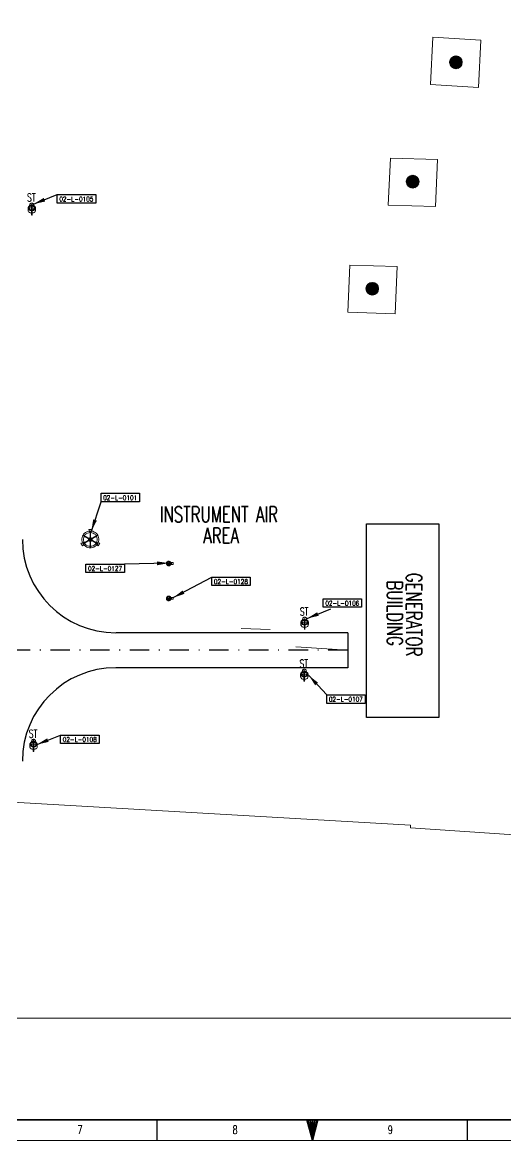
# Model space of a CAD drawing. Header units: inches. Extents: x 295136 to 296247, y 2627183 to 2627409.
# Drawn here: x 295257.8 to 295319.9, y 2627183.5 to 2627327.3 of the extents above; entities that cross this region are included whole.
import ezdxf
from ezdxf.enums import TextEntityAlignment as Align

# ---------------------------------------------------------------- set-up
doc = ezdxf.new("R2010")
doc.units = ezdxf.units.IN
doc.header["$MEASUREMENT"] = 0
doc.linetypes.add('DASHDOT', pattern=[1, 0.5, -0.25, 0, -0.25])
for name, color, linetype in [('_Auto', 7, 'Continuous'), ('ELECTRICAL', 2, 'Continuous'), ('Layer 1', 7, 'Continuous'), ('Layout', 6, 'Continuous'), ('Outer_2', 7, 'Continuous'), ('REV.D CLOUD', 2, 'Continuous')]:
    doc.layers.add(name, color=color, linetype=linetype)
for name, color, linetype, lineweight in [('Boundary Wall', 10, 'Continuous', 30), ('Stucture', 180, 'Continuous', 35), ('Tinshed', 82, 'Continuous', 30)]:
    doc.layers.add(name, color=color, linetype=linetype, lineweight=lineweight)
doc.styles.add('HZTXT', font='txt_qlt.shx', dxfattribs={"width": 0.7, "bigfont": 'hztxt.shx'})
doc.styles.add('TEG BORDER', font='txt_qlt.shx', dxfattribs={"width": 0.7, "bigfont": 'hztxt.shx'})
doc.dimstyles.new('ISO-25', dxfattribs={"dimtxt": 2.5, "dimasz": 2.5, "dimexe": 1.25, "dimexo": 0.625, "dimtad": 1, "dimtxsty": 'HZTXT', "dimcen": 2.5, "dimclrd": 256, "dimclre": 256, "dimclrt": 256, "dimadec": 4, "dimazin": 0, "dimtfac": 1, "dimtmove": 0, "dimatfit": 3, "dimfxl": 1, "dimlwd": -1, "dimlwe": -1, "dimarcsym": 0})
pattern_1 = [(45, (-108.2073, 561.94205), (-0.0883883476483, 0.0883883476483), [])]

# ---------------------------------------------------------------- blocks, each defined once
blk = doc.blocks.new('Tower Light')
at = {"layer": 'Layer 1', "color": 1, "lineweight": 5}
for points in [[(-0.182, 0.085), (-0.192, 0.053), (-0.198, 0.021), (-0.198, -0.012), (-0.192, -0.045), (-0.182, -0.077)], [(-0.17, 0.108), (-0.182, 0.085)], [(-0.157, 0.128), (-0.17, 0.108)], [(-0.138, 0.088), (-0.142, 0.081), (-0.153, 0.051), (-0.16, 0.02), (-0.16, -0.012), (-0.153, -0.044), (-0.142, -0.074), (-0.138, -0.08)], [(-0.158, 0.091), (-0.142, 0.081), (-0.007, 0.005), (0.003, -0.002)], [(-0.158, -0.084), (-0.142, -0.074), (-0.007, 0.005), (0.003, 0.011)], [(-0.017, 0.208), (-0.05, 0.201), (-0.08, 0.19), (-0.11, 0.173), (-0.135, 0.153), (-0.157, 0.128)], [(-0.15, 0.105), (-0.135, 0.095), (0, 0.016), (0.012, 0.011)], [(0.008, 0.173), (0, 0.173), (-0.032, 0.168), (-0.062, 0.158), (-0.09, 0.141), (-0.115, 0.12), (-0.135, 0.095), (-0.138, 0.088)], [(0.055, 0.005), (0.052, 0.021), (0.043, 0.033), (0.032, 0.045), (0.015, 0.05), (0, 0.05), (-0.015, 0.045), (-0.028, 0.033), (-0.037, 0.021), (-0.038, 0.005), (-0.037, -0.012), (-0.028, -0.025), (-0.015, -0.037), (0, -0.042), (0.015, -0.042), (0.032, -0.037), (0.043, -0.025), (0.052, -0.012), (0.055, 0.005)], [(-0.037, 0.021), (-0.038, 0.005), (-0.037, -0.012)], [(-0.028, 0.033), (-0.037, 0.021)], [(0, 0.05), (-0.015, 0.045), (-0.028, 0.033)], [(0.008, 0.21), (-0.017, 0.208)], [(0.017, 0.005), (0.015, 0.011), (0.008, 0.013), (0.002, 0.011), (-0.002, 0.005), (0.002, -0.002), (0.008, -0.005), (0.015, -0.002), (0.017, 0.005), (0.015, 0.011), (0.008, 0.013), (0.002, 0.011), (-0.002, 0.005), (0.002, -0.002), (0.008, -0.005), (0.015, -0.002), (0.017, 0.005)], [(0, 0.191), (0, 0.005)], [(0.015, 0.05), (0, 0.05)], [(0, -0.184), (0, 0.005)], [(0.167, 0.105), (0.15, 0.095), (0.015, 0.016), (0.003, 0.011)], [(0.032, 0.208), (0.008, 0.21)], [(0.153, 0.088), (0.15, 0.095), (0.13, 0.12), (0.105, 0.141), (0.078, 0.158), (0.047, 0.168), (0.015, 0.173), (0.008, 0.173)], [(0.173, 0.091), (0.157, 0.081), (0.023, 0.005), (0.012, -0.002)], [(0.173, -0.084), (0.157, -0.074), (0.023, 0.005), (0.012, 0.011)], [(0.015, 0.191), (0.015, 0.005)], [(0.043, 0.033), (0.032, 0.045), (0.015, 0.05)], [(0.015, -0.184), (0.015, 0.005)], [(0.173, 0.128), (0.15, 0.153), (0.125, 0.173), (0.097, 0.19), (0.065, 0.203), (0.032, 0.208)], [(0.052, 0.021), (0.043, 0.033)], [(0.052, -0.012), (0.055, 0.005), (0.052, 0.021)], [(0.153, -0.08), (0.157, -0.074), (0.17, -0.044), (0.175, -0.012), (0.175, 0.02), (0.17, 0.051), (0.157, 0.081), (0.153, 0.088)], [(0.187, 0.108), (0.173, 0.128)], [(0.197, 0.085), (0.187, 0.108)], [(0.197, -0.077), (0.208, -0.045), (0.213, -0.012), (0.213, 0.021), (0.208, 0.053), (0.197, 0.085)], [(-0.182, -0.077), (-0.17, -0.099)], [(-0.17, -0.099), (-0.157, -0.119)], [(-0.157, -0.119), (-0.135, -0.144), (-0.11, -0.165), (-0.08, -0.182), (-0.05, -0.194), (-0.017, -0.2)], [(-0.15, -0.095), (-0.135, -0.087), (0, -0.009), (0.012, -0.002)], [(-0.138, -0.08), (-0.135, -0.087), (-0.115, -0.112), (-0.09, -0.134), (-0.062, -0.149), (-0.032, -0.16), (0, -0.164), (0.008, -0.165)], [(-0.037, -0.012), (-0.028, -0.025)], [(-0.028, -0.025), (-0.015, -0.037), (0, -0.042)], [(-0.017, -0.2), (0.008, -0.202)], [(0, -0.042), (0.008, -0.042)], [(0.167, -0.095), (0.15, -0.087), (0.015, -0.009), (0.003, -0.002)], [(0.008, -0.042), (0.015, -0.042)], [(0.008, -0.165), (0.015, -0.164), (0.047, -0.16), (0.078, -0.149), (0.105, -0.134), (0.13, -0.112), (0.15, -0.087), (0.153, -0.08)], [(0.008, -0.202), (0.032, -0.2)], [(0.015, -0.042), (0.032, -0.037), (0.043, -0.025)], [(0.032, -0.2), (0.065, -0.194), (0.097, -0.182), (0.125, -0.165), (0.15, -0.144), (0.173, -0.119)], [(0.043, -0.025), (0.052, -0.012)], [(0.187, -0.099), (0.17, -0.09), (0.155, -0.08), (0.153, -0.08), (0.187, -0.099), (0.17, -0.09), (0.155, -0.08), (0.153, -0.08), (0.187, -0.099)], [(0.173, -0.119), (0.187, -0.099)], [(0.187, -0.099), (0.197, -0.077)]]:
    blk.add_lwpolyline(points, dxfattribs=at)
for points, knots in [([(-0.15, 0.105), (-0.15, 0.105), (-0.158, 0.091), (-0.158, 0.091), (-0.158, 0.091), (-0.15, 0.105), (-0.15, 0.105)], [0, 0, 0, 0, 1, 1, 1, 2, 2, 2, 2]), ([(-0.012, 0.191), (-0.012, 0.191), (-0.03, 0.248), (-0.03, 0.248), (-0.03, 0.248), (-0.012, 0.191), (-0.012, 0.191)], [0, 0, 0, 0, 1, 1, 1, 2, 2, 2, 2]), ([(-0.03, 0.248), (-0.03, 0.248), (0.045, 0.248), (0.045, 0.248), (0.045, 0.248), (-0.03, 0.248), (-0.03, 0.248)], [0, 0, 0, 0, 1, 1, 1, 2, 2, 2, 2]), ([(0.045, 0.248), (0.045, 0.248), (-0.03, 0.248), (-0.03, 0.248), (-0.03, 0.248), (0.045, 0.248), (0.045, 0.248)], [0, 0, 0, 0, 1, 1, 1, 2, 2, 2, 2]), ([(-0.03, 0.248), (-0.03, 0.248), (-0.012, 0.191), (-0.012, 0.191), (-0.012, 0.191), (-0.03, 0.248), (-0.03, 0.248)], [0, 0, 0, 0, 1, 1, 1, 2, 2, 2, 2]), ([(-0.012, 0.191), (-0.012, 0.191), (0.027, 0.191), (0.027, 0.191), (0.027, 0.191), (-0.012, 0.191), (-0.012, 0.191)], [0, 0, 0, 0, 1, 1, 1, 2, 2, 2, 2]), ([(0.027, 0.191), (0.027, 0.191), (-0.012, 0.191), (-0.012, 0.191), (-0.012, 0.191), (0.027, 0.191), (0.027, 0.191)], [0, 0, 0, 0, 1, 1, 1, 2, 2, 2, 2]), ([(0.008, 0.191), (0.008, 0.191), (0.015, 0.191), (0.015, 0.191), (0.015, 0.191), (0, 0.191), (0, 0.191), (0, 0.191), (0.015, 0.191), (0.015, 0.191), (0.015, 0.191), (0, 0.191), (0, 0.191), (0, 0.191), (0.008, 0.191), (0.008, 0.191)], [0, 0, 0, 0, 1, 1, 1, 2, 2, 2, 3, 3, 3, 4, 4, 4, 5, 5, 5, 5]), ([(0.008, 0.005), (0.008, 0.005), (0.003, 0.011), (0.003, 0.011), (0.003, 0.011), (0.012, -0.002), (0.012, -0.002), (0.012, -0.002), (0.008, 0.005), (0.008, 0.005), (0.008, 0.005), (0.012, -0.002), (0.012, -0.002), (0.012, -0.002), (0.003, 0.011), (0.003, 0.011), (0.003, 0.011), (0.008, 0.005), (0.008, 0.005), (0.008, 0.005), (0.003, -0.002), (0.003, -0.002), (0.003, -0.002), (0.012, 0.011), (0.012, 0.011), (0.012, 0.011), (0.008, 0.005), (0.008, 0.005), (0.008, 0.005), (0.012, 0.011), (0.012, 0.011), (0.012, 0.011), (0.003, -0.002), (0.003, -0.002), (0.003, -0.002), (0.008, 0.005), (0.008, 0.005), (0.008, 0.005), (0.015, 0.005), (0.015, 0.005), (0.015, 0.005), (0, 0.005), (0, 0.005), (0, 0.005), (0.008, 0.005), (0.008, 0.005), (0.008, 0.005), (0, 0.005), (0, 0.005), (0, 0.005), (0.015, 0.005), (0.015, 0.005), (0.015, 0.005), (0.008, 0.005), (0.008, 0.005)], [0, 0, 0, 0, 1, 1, 1, 2, 2, 2, 3, 3, 3, 4, 4, 4, 5, 5, 5, 6, 6, 6, 7, 7, 7, 8, 8, 8, 9, 9, 9, 10, 10, 10, 11, 11, 11, 12, 12, 12, 13, 13, 13, 14, 14, 14, 15, 15, 15, 16, 16, 16, 17, 17, 17, 18, 18, 18, 18]), ([(0.008, 0.21), (0.008, 0.21), (0.008, 0.173), (0.008, 0.173), (0.008, 0.173), (0.008, 0.21), (0.008, 0.21), (0.008, 0.21), (0.008, 0.173), (0.008, 0.173), (0.008, 0.173), (0.008, 0.21), (0.008, 0.21)], [0, 0, 0, 0, 1, 1, 1, 2, 2, 2, 3, 3, 3, 4, 4, 4, 4]), ([(0.027, 0.191), (0.027, 0.191), (0.045, 0.248), (0.045, 0.248), (0.045, 0.248), (0.027, 0.191), (0.027, 0.191)], [0, 0, 0, 0, 1, 1, 1, 2, 2, 2, 2]), ([(0.045, 0.248), (0.045, 0.248), (0.027, 0.191), (0.027, 0.191), (0.027, 0.191), (0.045, 0.248), (0.045, 0.248)], [0, 0, 0, 0, 1, 1, 1, 2, 2, 2, 2]), ([(0.167, 0.105), (0.167, 0.105), (0.173, 0.091), (0.173, 0.091), (0.173, 0.091), (0.167, 0.105), (0.167, 0.105)], [0, 0, 0, 0, 1, 1, 1, 2, 2, 2, 2]), ([(-0.222, -0.085), (-0.222, -0.085), (-0.163, -0.074), (-0.163, -0.074), (-0.163, -0.074), (-0.222, -0.085), (-0.222, -0.085)], [0, 0, 0, 0, 1, 1, 1, 2, 2, 2, 2]), ([(-0.163, -0.074), (-0.163, -0.074), (-0.222, -0.085), (-0.222, -0.085), (-0.222, -0.085), (-0.163, -0.074), (-0.163, -0.074)], [0, 0, 0, 0, 1, 1, 1, 2, 2, 2, 2]), ([(-0.185, -0.15), (-0.185, -0.15), (-0.222, -0.085), (-0.222, -0.085), (-0.222, -0.085), (-0.185, -0.15), (-0.185, -0.15)], [0, 0, 0, 0, 1, 1, 1, 2, 2, 2, 2]), ([(-0.222, -0.085), (-0.222, -0.085), (-0.185, -0.15), (-0.185, -0.15), (-0.185, -0.15), (-0.222, -0.085), (-0.222, -0.085)], [0, 0, 0, 0, 1, 1, 1, 2, 2, 2, 2]), ([(-0.185, -0.15), (-0.185, -0.15), (-0.145, -0.105), (-0.145, -0.105), (-0.145, -0.105), (-0.185, -0.15), (-0.185, -0.15)], [0, 0, 0, 0, 1, 1, 1, 2, 2, 2, 2]), ([(-0.145, -0.105), (-0.145, -0.105), (-0.185, -0.15), (-0.185, -0.15), (-0.185, -0.15), (-0.145, -0.105), (-0.145, -0.105)], [0, 0, 0, 0, 1, 1, 1, 2, 2, 2, 2]), ([(-0.155, -0.09), (-0.155, -0.09), (-0.138, -0.08), (-0.138, -0.08), (-0.138, -0.08), (-0.14, -0.08), (-0.14, -0.08), (-0.14, -0.08), (-0.155, -0.09), (-0.155, -0.09), (-0.155, -0.09), (-0.17, -0.099), (-0.17, -0.099), (-0.17, -0.099), (-0.155, -0.09), (-0.155, -0.09), (-0.155, -0.09), (-0.138, -0.08), (-0.138, -0.08), (-0.138, -0.08), (-0.14, -0.08), (-0.14, -0.08), (-0.14, -0.08), (-0.155, -0.09), (-0.155, -0.09), (-0.155, -0.09), (-0.17, -0.099), (-0.17, -0.099), (-0.17, -0.099), (-0.155, -0.09), (-0.155, -0.09)], [0, 0, 0, 0, 1, 1, 1, 2, 2, 2, 3, 3, 3, 4, 4, 4, 5, 5, 5, 6, 6, 6, 7, 7, 7, 8, 8, 8, 9, 9, 9, 10, 10, 10, 10]), ([(-0.163, -0.074), (-0.163, -0.074), (-0.145, -0.105), (-0.145, -0.105), (-0.145, -0.105), (-0.163, -0.074), (-0.163, -0.074)], [0, 0, 0, 0, 1, 1, 1, 2, 2, 2, 2]), ([(-0.145, -0.105), (-0.145, -0.105), (-0.163, -0.074), (-0.163, -0.074), (-0.163, -0.074), (-0.145, -0.105), (-0.145, -0.105)], [0, 0, 0, 0, 1, 1, 1, 2, 2, 2, 2]), ([(-0.15, -0.095), (-0.15, -0.095), (-0.158, -0.084), (-0.158, -0.084), (-0.158, -0.084), (-0.15, -0.095), (-0.15, -0.095)], [0, 0, 0, 0, 1, 1, 1, 2, 2, 2, 2]), ([(0.015, -0.184), (0.015, -0.184), (0, -0.184), (0, -0.184), (0, -0.184), (0.015, -0.184), (0.015, -0.184)], [0, 0, 0, 0, 1, 1, 1, 2, 2, 2, 2]), ([(0.16, -0.105), (0.16, -0.105), (0.18, -0.074), (0.18, -0.074), (0.18, -0.074), (0.16, -0.105), (0.16, -0.105)], [0, 0, 0, 0, 1, 1, 1, 2, 2, 2, 2]), ([(0.18, -0.074), (0.18, -0.074), (0.237, -0.085), (0.237, -0.085), (0.237, -0.085), (0.18, -0.074), (0.18, -0.074), (0.18, -0.074), (0.16, -0.105), (0.16, -0.105), (0.16, -0.105), (0.18, -0.074), (0.18, -0.074)], [0, 0, 0, 0, 1, 1, 1, 2, 2, 2, 3, 3, 3, 4, 4, 4, 4]), ([(0.16, -0.105), (0.16, -0.105), (0.2, -0.15), (0.2, -0.15), (0.2, -0.15), (0.16, -0.105), (0.16, -0.105)], [0, 0, 0, 0, 1, 1, 1, 2, 2, 2, 2]), ([(0.2, -0.15), (0.2, -0.15), (0.16, -0.105), (0.16, -0.105), (0.16, -0.105), (0.2, -0.15), (0.2, -0.15)], [0, 0, 0, 0, 1, 1, 1, 2, 2, 2, 2]), ([(0.173, -0.084), (0.173, -0.084), (0.167, -0.095), (0.167, -0.095), (0.167, -0.095), (0.173, -0.084), (0.173, -0.084)], [0, 0, 0, 0, 1, 1, 1, 2, 2, 2, 2]), ([(0.237, -0.085), (0.237, -0.085), (0.18, -0.074), (0.18, -0.074), (0.18, -0.074), (0.237, -0.085), (0.237, -0.085), (0.237, -0.085), (0.2, -0.15), (0.2, -0.15), (0.2, -0.15), (0.237, -0.085), (0.237, -0.085)], [0, 0, 0, 0, 1, 1, 1, 2, 2, 2, 3, 3, 3, 4, 4, 4, 4]), ([(0.2, -0.15), (0.2, -0.15), (0.237, -0.085), (0.237, -0.085), (0.237, -0.085), (0.2, -0.15), (0.2, -0.15)], [0, 0, 0, 0, 1, 1, 1, 2, 2, 2, 2])]:
    blk.add_open_spline(points, degree=3, knots=knots, dxfattribs=at)
blk = doc.blocks.new('Street Lamp (Single Head)')
at = {"layer": 'Layer 1', "color": 1, "lineweight": 5}
for points in [[(0.055, 0.338), (0.052, 0.347), (0.048, 0.353), (0.042, 0.358), (0.033, 0.363), (0.025, 0.368), (0.015, 0.37), (0.005, 0.372), (-0.007, 0.372), (-0.017, 0.37), (-0.027, 0.368), (-0.035, 0.363), (-0.043, 0.358), (-0.05, 0.353), (-0.055, 0.347), (-0.057, 0.338)], [(0.113, 0.213), (0.113, 0.218), (0.112, 0.233), (0.105, 0.248), (0.097, 0.262), (0.083, 0.273), (0.068, 0.283), (0.05, 0.292), (0.03, 0.297), (0.01, 0.298), (-0.012, 0.298), (-0.032, 0.297), (-0.052, 0.292), (-0.07, 0.283), (-0.085, 0.273), (-0.098, 0.262), (-0.107, 0.248), (-0.113, 0.233), (-0.115, 0.218)], [(0.113, 0.147), (0.112, 0.162), (0.105, 0.177), (0.095, 0.19), (0.082, 0.202), (0.065, 0.212), (0.045, 0.22), (0.023, 0.225), (0.002, 0.227), (-0.02, 0.225), (-0.042, 0.222), (-0.06, 0.215), (-0.078, 0.205), (-0.093, 0.193), (-0.103, 0.18), (-0.112, 0.165), (-0.115, 0.15), (-0.113, 0.135), (-0.108, 0.12), (-0.1, 0.105), (-0.087, 0.093), (-0.072, 0.082), (-0.053, 0.073), (-0.032, 0.068), (-0.01, 0.065)], [(-0.115, 0.218), (-0.115, 0.213)], [(-0.115, 0.218), (-0.115, 0.147)], [(-0.113, 0.212), (-0.113, 0.207)], [(-0.113, 0.203), (-0.112, 0.2)], [(-0.11, 0.197), (-0.108, 0.193)], [(-0.108, 0.192), (-0.107, 0.19), (-0.105, 0.187)], [(-0.105, 0.185), (-0.102, 0.182)], [(-0.1, 0.18), (-0.098, 0.177), (-0.097, 0.175)], [(-0.095, 0.173), (-0.092, 0.17)], [(-0.09, 0.168), (-0.087, 0.167)], [(-0.087, 0.225), (-0.087, 0.22)], [(-0.087, 0.217), (-0.087, 0.213)], [(-0.083, 0.233), (-0.085, 0.23)], [(-0.085, 0.232), (-0.085, 0.227)], [(-0.085, 0.21), (-0.085, 0.207)], [(-0.085, 0.165), (-0.085, 0.163), (-0.082, 0.162)], [(-0.082, 0.242), (-0.083, 0.237)], [(-0.082, 0.238), (-0.083, 0.235), (-0.083, 0.233)], [(-0.083, 0.203), (-0.083, 0.202), (-0.082, 0.2)], [(-0.08, 0.248), (-0.082, 0.243)], [(-0.078, 0.255), (-0.08, 0.25)], [(-0.078, 0.243), (-0.08, 0.24)], [(-0.08, 0.197), (-0.078, 0.193)], [(-0.08, 0.16), (-0.075, 0.158)], [(-0.077, 0.262), (-0.078, 0.257)], [(-0.075, 0.268), (-0.077, 0.263)], [(-0.075, 0.25), (-0.077, 0.247)], [(-0.077, 0.192), (-0.077, 0.19), (-0.075, 0.188)], [(-0.073, 0.275), (-0.075, 0.27)], [(-0.057, 0.338), (-0.072, 0.282), (-0.073, 0.277)], [(-0.07, 0.255), (-0.073, 0.252)], [(-0.073, 0.187), (-0.07, 0.183)], [(-0.073, 0.157), (-0.07, 0.153)], [(-0.063, 0.258), (-0.068, 0.257)], [(-0.068, 0.182), (-0.063, 0.178)], [(-0.068, 0.153), (-0.063, 0.152)], [(-0.058, 0.263), (-0.062, 0.26)], [(-0.062, 0.177), (-0.058, 0.173)], [(-0.062, 0.15), (-0.057, 0.148)], [(-0.057, 0.338), (-0.058, 0.333)], [(-0.058, 0.332), (-0.057, 0.327)], [(-0.057, 0.323), (-0.055, 0.32)], [(-0.052, 0.267), (-0.057, 0.265)], [(-0.057, 0.173), (-0.052, 0.17)], [(-0.055, 0.148), (-0.052, 0.147), (-0.05, 0.147)], [(-0.053, 0.317), (-0.053, 0.315), (-0.052, 0.313)], [(-0.05, 0.312), (-0.048, 0.308), (-0.047, 0.308)], [(-0.047, 0.27), (-0.05, 0.268)], [(-0.05, 0.17), (-0.047, 0.167)], [(-0.048, 0.145), (-0.043, 0.143)], [(-0.045, 0.307), (-0.042, 0.303)], [(-0.04, 0.272), (-0.043, 0.272)], [(-0.043, 0.167), (-0.04, 0.165)], [(-0.042, 0.143), (-0.037, 0.142)], [(-0.04, 0.302), (-0.035, 0.3)], [(-0.033, 0.275), (-0.037, 0.273)], [(-0.037, 0.163), (-0.033, 0.163)], [(-0.035, 0.142), (-0.032, 0.142), (-0.03, 0.14)], [(-0.033, 0.298), (-0.032, 0.298), (-0.03, 0.297)], [(-0.027, 0.277), (-0.028, 0.275), (-0.03, 0.275)], [(-0.03, 0.162), (-0.027, 0.162)], [(-0.028, 0.14), (-0.023, 0.14)], [(-0.027, 0.297), (-0.023, 0.295)], [(-0.018, 0.277), (-0.023, 0.277)], [(-0.023, 0.16), (-0.018, 0.16)], [(-0.02, 0.293), (-0.017, 0.293)], [(-0.02, 0.14), (-0.017, 0.138)], [(-0.012, 0.278), (-0.017, 0.278)], [(-0.017, 0.16), (-0.013, 0.158), (-0.012, 0.158)], [(-0.013, 0.292), (-0.008, 0.292)], [(-0.013, 0.138), (-0.008, 0.138)], [(-0.012, 0.012), (-0.013, 0.01), (-0.013, 0.008)], [(-0.012, 0.012), (-0.013, 0.01), (-0.013, 0.008)], [(-0.013, 0.008), (-0.013, 0.007), (-0.012, 0.007)], [(-0.013, 0.008), (-0.013, 0.007), (-0.012, 0.007)], [(-0.007, 0.337), (-0.008, 0.335), (-0.01, 0.335), (-0.01, 0.333)], [(-0.01, 0.332), (-0.01, 0.328)], [(-0.01, 0.33), (-0.01, 0.328), (-0.008, 0.327), (-0.007, 0.327)], [(-0.01, 0.325), (-0.01, 0.32)], [(-0.01, 0.318), (-0.01, 0.313)], [(-0.01, 0.312), (-0.01, 0.307)], [(-0.01, 0.305), (-0.01, 0.3)], [(-0.01, 0.297), (-0.01, 0.293)], [(-0.01, 0.29), (-0.01, 0.285)], [(-0.01, 0.283), (-0.01, 0.278)], [(-0.005, 0.278), (-0.01, 0.278)], [(-0.01, 0.277), (-0.01, 0.272)], [(-0.01, 0.27), (-0.01, 0.265)], [(-0.01, 0.262), (-0.01, 0.258)], [(-0.01, 0.255), (-0.01, 0.25)], [(-0.01, 0.248), (-0.01, 0.243)], [(-0.01, 0.242), (-0.01, 0.237)], [(-0.01, 0.233), (-0.01, 0.23)], [(-0.01, 0.227), (-0.01, 0.222)], [(-0.01, 0.22), (-0.01, 0.215)], [(-0.01, 0.213), (-0.01, 0.208)], [(-0.01, 0.207), (-0.01, 0.202)], [(-0.01, 0.198), (-0.01, 0.195)], [(-0.01, 0.192), (-0.01, 0.187)], [(-0.01, 0.185), (-0.01, 0.18)], [(-0.01, 0.178), (-0.01, 0.173)], [(-0.01, 0.172), (-0.01, 0.167)], [(-0.01, 0.163), (-0.01, 0.158)], [(-0.01, 0.158), (-0.005, 0.158)], [(-0.01, 0.157), (-0.01, 0.152)], [(-0.01, 0.15), (-0.01, 0.017)], [(-0.01, 0.065), (-0.005, 0.065)], [(-0.007, 0.015), (-0.01, 0.015), (-0.01, 0.013)], [(-0.007, 0.015), (-0.01, 0.015), (-0.01, 0.013)], [(-0.007, 0.013), (-0.008, 0.013), (-0.01, 0.012), (-0.01, 0.01)], [(-0.01, 0.013), (-0.01, 0.008)], [(-0.01, 0.007), (-0.01, 0.005), (-0.008, 0.005), (-0.007, 0.003)], [(-0.01, 0.003), (-0.008, 0.002), (-0.007, 0.002)], [(-0.01, 0.003), (-0.008, 0.002), (-0.007, 0.002)], [(-0.007, 0.292), (-0.002, 0.292)], [(-0.007, 0.138), (-0.002, 0.138)], [(0, 0.338), (-0.005, 0.338)], [(-0.005, 0.325), (0, 0.325)], [(0, 0.017), (-0.005, 0.017)], [(0, 0.017), (-0.005, 0.017)], [(0, 0.015), (-0.005, 0.015)], [(-0.005, 0.003), (-0.003, 0.002), (0, 0.002)], [(-0.005, 0), (0, 0)], [(-0.005, 0), (0, 0)], [(0.002, 0.278), (-0.003, 0.278)], [(-0.003, 0.158), (0.002, 0.158)], [(-0.003, 0.065), (0.002, 0.065)], [(0, 0.292), (0.005, 0.292)], [(0, 0.138), (0.005, 0.138)], [(0.005, 0.337), (0.003, 0.338), (0.002, 0.338)], [(0.002, 0.325), (0.003, 0.325), (0.005, 0.327)], [(0.007, 0.015), (0.005, 0.017), (0.002, 0.017)], [(0.007, 0.015), (0.005, 0.017), (0.002, 0.017)], [(0.005, 0.013), (0.003, 0.015), (0.002, 0.015)], [(0.002, 0.002), (0.003, 0.002), (0.005, 0.003)], [(0.002, 0), (0.003, 0), (0.005, 0.002), (0.007, 0.002)], [(0.002, 0), (0.003, 0), (0.005, 0.002), (0.007, 0.002)], [(0.003, 0.065), (0.008, 0.065)], [(0.008, 0.278), (0.005, 0.278)], [(0.005, 0.158), (0.008, 0.158)], [(0.008, 0.332), (0.008, 0.333), (0.007, 0.335)], [(0.007, 0.328), (0.008, 0.328), (0.008, 0.33), (0.008, 0.332)], [(0.007, 0.292), (0.012, 0.292)], [(0.007, 0.138), (0.012, 0.138)], [(0.008, 0.008), (0.008, 0.012), (0.007, 0.012)], [(0.007, 0.005), (0.008, 0.007), (0.008, 0.008)], [(0.008, 0.332), (0.008, 0.328)], [(0.008, 0.325), (0.008, 0.32)], [(0.008, 0.318), (0.008, 0.313)], [(0.008, 0.312), (0.008, 0.307)], [(0.008, 0.305), (0.008, 0.3)], [(0.008, 0.297), (0.008, 0.293)], [(0.008, 0.29), (0.008, 0.285)], [(0.008, 0.283), (0.008, 0.278)], [(0.008, 0.277), (0.008, 0.272)], [(0.008, 0.27), (0.008, 0.265)], [(0.008, 0.262), (0.008, 0.258)], [(0.008, 0.255), (0.008, 0.25)], [(0.008, 0.248), (0.008, 0.243)], [(0.008, 0.242), (0.008, 0.237)], [(0.008, 0.233), (0.008, 0.23)], [(0.008, 0.227), (0.008, 0.222)], [(0.008, 0.22), (0.008, 0.215)], [(0.008, 0.213), (0.008, 0.208)], [(0.008, 0.207), (0.008, 0.202)], [(0.008, 0.198), (0.008, 0.195)], [(0.008, 0.192), (0.008, 0.187)], [(0.008, 0.185), (0.008, 0.18)], [(0.008, 0.178), (0.008, 0.173)], [(0.008, 0.172), (0.008, 0.167)], [(0.008, 0.163), (0.008, 0.158)], [(0.008, 0.157), (0.008, 0.152)], [(0.008, 0.15), (0.008, 0.017)], [(0.008, 0.065), (0.03, 0.068), (0.05, 0.073), (0.067, 0.082), (0.083, 0.092), (0.097, 0.103), (0.105, 0.117), (0.112, 0.132), (0.113, 0.147)], [(0.012, 0.01), (0.01, 0.012), (0.008, 0.013)], [(0.008, 0.013), (0.008, 0.008)], [(0.012, 0.01), (0.01, 0.012), (0.008, 0.013)], [(0.008, 0.003), (0.01, 0.005), (0.01, 0.007), (0.012, 0.007)], [(0.008, 0.003), (0.01, 0.005), (0.01, 0.007), (0.012, 0.007)], [(0.017, 0.278), (0.012, 0.278)], [(0.012, 0.158), (0.017, 0.16)], [(0.013, 0.293), (0.018, 0.293)], [(0.015, 0.138), (0.018, 0.14)], [(0.023, 0.277), (0.02, 0.277), (0.018, 0.278)], [(0.018, 0.16), (0.023, 0.16)], [(0.022, 0.295), (0.025, 0.297)], [(0.022, 0.14), (0.027, 0.14)], [(0.03, 0.275), (0.025, 0.277)], [(0.025, 0.162), (0.03, 0.162)], [(0.028, 0.297), (0.032, 0.298)], [(0.028, 0.14), (0.03, 0.142), (0.033, 0.142)], [(0.037, 0.273), (0.035, 0.273), (0.032, 0.275)], [(0.032, 0.163), (0.037, 0.163)], [(0.033, 0.3), (0.038, 0.302)], [(0.035, 0.142), (0.04, 0.143)], [(0.043, 0.27), (0.038, 0.272)], [(0.038, 0.165), (0.043, 0.167)], [(0.04, 0.303), (0.043, 0.307)], [(0.042, 0.143), (0.047, 0.145)], [(0.045, 0.308), (0.047, 0.31), (0.048, 0.312)], [(0.05, 0.268), (0.048, 0.268), (0.045, 0.27)], [(0.045, 0.168), (0.048, 0.17), (0.05, 0.17)], [(0.048, 0.147), (0.05, 0.147), (0.053, 0.148)], [(0.05, 0.313), (0.052, 0.317)], [(0.055, 0.263), (0.052, 0.267)], [(0.052, 0.17), (0.055, 0.173)], [(0.053, 0.32), (0.055, 0.323)], [(0.055, 0.337), (0.055, 0.338)], [(0.055, 0.338), (0.07, 0.282), (0.072, 0.277)], [(0.055, 0.327), (0.057, 0.332)], [(0.055, 0.148), (0.06, 0.15)], [(0.057, 0.332), (0.057, 0.333)], [(0.062, 0.26), (0.057, 0.263)], [(0.057, 0.175), (0.062, 0.177)], [(0.062, 0.152), (0.067, 0.153)], [(0.067, 0.255), (0.063, 0.258)], [(0.063, 0.178), (0.067, 0.182)], [(0.072, 0.25), (0.072, 0.252), (0.068, 0.253)], [(0.068, 0.183), (0.072, 0.185), (0.072, 0.187)], [(0.068, 0.153), (0.072, 0.157)], [(0.072, 0.275), (0.073, 0.27)], [(0.073, 0.268), (0.075, 0.263)], [(0.075, 0.245), (0.073, 0.248)], [(0.073, 0.188), (0.075, 0.192)], [(0.073, 0.158), (0.078, 0.16)], [(0.075, 0.262), (0.077, 0.257)], [(0.077, 0.255), (0.078, 0.25)], [(0.08, 0.238), (0.078, 0.242), (0.077, 0.243)], [(0.077, 0.193), (0.078, 0.197), (0.08, 0.198)], [(0.078, 0.248), (0.08, 0.243)], [(0.08, 0.242), (0.082, 0.237)], [(0.082, 0.233), (0.08, 0.237)], [(0.08, 0.2), (0.082, 0.205)], [(0.08, 0.162), (0.083, 0.163), (0.083, 0.165)], [(0.082, 0.233), (0.083, 0.23)], [(0.083, 0.227), (0.083, 0.23)], [(0.085, 0.218), (0.083, 0.223)], [(0.083, 0.213), (0.085, 0.218)], [(0.083, 0.207), (0.083, 0.212)], [(0.085, 0.167), (0.088, 0.168)], [(0.09, 0.17), (0.093, 0.173)], [(0.095, 0.175), (0.097, 0.177), (0.098, 0.18)], [(0.1, 0.182), (0.103, 0.185)], [(0.103, 0.187), (0.105, 0.19), (0.107, 0.192)], [(0.107, 0.193), (0.108, 0.197)], [(0.11, 0.2), (0.112, 0.203)], [(0.112, 0.207), (0.112, 0.212)], [(0.113, 0.218), (0.113, 0.147)]]:
    blk.add_lwpolyline(points, dxfattribs=at)
blk = doc.blocks.new('Shed Light (Normal)')
at = {"layer": 'Layer 1', "color": 1, "lineweight": 5}
for points in [[(0.113, -0.008), (0.111, 0.019), (0.105, 0.044), (0.091, 0.065), (0.075, 0.085), (0.053, 0.1), (0.028, 0.11), (0.003, 0.114), (-0.024, 0.112), (-0.049, 0.104), (-0.07, 0.09), (-0.089, 0.072), (-0.104, 0.05), (-0.112, 0.025), (-0.115, 0)], [(0.113, 0), (0.11, 0.025), (0.101, 0.049), (0.088, 0.07), (0.07, 0.089), (0.048, 0.102), (0.025, 0.11), (-0.002, 0.114), (-0.027, 0.11), (-0.05, 0.102), (-0.072, 0.089), (-0.09, 0.07), (-0.104, 0.049), (-0.112, 0.025), (-0.115, 0), (-0.112, -0.026), (-0.104, -0.05), (-0.09, -0.071), (-0.072, -0.09), (-0.05, -0.103), (-0.027, -0.111), (-0.002, -0.115), (0.025, -0.111), (0.048, -0.103), (0.07, -0.09), (0.088, -0.071), (0.101, -0.05), (0.11, -0.026), (0.113, 0)], [(-0.115, 0), (-0.112, -0.026), (-0.104, -0.051), (-0.089, -0.075), (-0.069, -0.091), (-0.045, -0.105), (-0.02, -0.113)], [(0.075, 0), (0.073, 0.019), (0.065, 0.039), (0.053, 0.054), (0.036, 0.065), (0.018, 0.074), (-0.002, 0.075), (-0.02, 0.074), (-0.039, 0.065), (-0.055, 0.054), (-0.067, 0.039), (-0.075, 0.019), (-0.077, 0), (-0.075, -0.02), (-0.067, -0.038), (-0.055, -0.055), (-0.039, -0.066), (-0.02, -0.073), (-0.002, -0.076), (0.018, -0.073), (0.036, -0.066), (0.053, -0.055), (0.065, -0.038), (0.073, -0.02), (0.075, 0)], [(-0.02, 0.037), (-0.02, -0.133)], [(0.018, -0.133), (-0.02, -0.133), (-0.02, 0.037)], [(0.018, -0.133), (0.018, 0.037), (0.018, -0.121), (0.018, -0.133), (-0.02, -0.133)], [(-0.02, 0.037), (0.018, 0.037)], [(-0.02, 0.037), (0.018, 0.037)], [(-0.044, -0.21), (-0.044, -0.133), (0.041, -0.133), (0.041, -0.21)], [(-0.044, -0.133), (-0.044, -0.21)], [(0.041, -0.133), (-0.044, -0.133)], [(-0.044, -0.21), (0.041, -0.21)], [(-0.044, -0.21), (0.041, -0.21)], [(0.026, -0.111), (0.018, -0.113), (-0.02, -0.113)], [(0.026, -0.111), (0.048, -0.103), (0.07, -0.09), (0.086, -0.073), (0.1, -0.053), (0.108, -0.031), (0.113, -0.008)], [(0.041, -0.21), (0.041, -0.133)]]:
    blk.add_lwpolyline(points, dxfattribs=at)
blk = doc.blocks.new('240 BORDER A2')
at = {"linetype": 'Continuous'}
blk.add_line((5, 5), (489, 5), dxfattribs=at)
for p, q in [((259.88, 0), (259.88, 5)), ((297, 0), (297, 5)), ((334.12, 0), (334.12, 5))]:
    blk.add_line(p, q)
at = {"color": 5, "lineweight": 15}
blk.add_lwpolyline([(0, 420), (594, 420), (594, 0), (0, 0)], close=True, dxfattribs=at)
blk.add_lwpolyline([(5, 415), (589, 415), (589, 5), (5, 5)], close=True)
blk.add_lwpolyline([(297, 0), (295.66, 5), (298.34, 5), (297, 0), (296, 5), (296.33, 5), (297, 0), (296.67, 5), (297.33, 5), (297, 0), (297.67, 5), (298, 5), (297, 0)])
at = {"char_height": 2, "width": 2, "attachment_point": 7, "style": 'TEG BORDER'}
for s, insert in [('7', (240.8, 1.59)), ('8', (277.92, 1.59)), ('9', (315.05, 1.59))]:
    blk.add_mtext(s, dxfattribs=dict(at, insert=insert))

msp = doc.modelspace()

# ---------------------------------------------------------------- hatches: boundary and pattern name
at = {"layer": 'Stucture', "lineweight": 20, "ltscale": 200}
h = msp.add_hatch(dxfattribs=at)
h.set_pattern_fill('ANSI31', color=252, style=0)
h.set_pattern_definition(pattern_1)
h.paths.add_polyline_path([(295314.3236, 2627322.1156, 1), (295312.6816, 2627322.1156, 1)])
h = msp.add_hatch(dxfattribs=at)
h.set_pattern_fill('ANSI31', color=252, style=0)
h.set_pattern_definition([(45, (-68.2073, 576.94205), (-0.0883883476483, 0.0883883476483), [])])
h.paths.add_polyline_path([(295307.1233, 2627306.7692, 1), (295308.7652, 2627306.7692, 1)])
h = msp.add_hatch(dxfattribs=at)
h.set_pattern_fill('ANSI31', color=252, style=0)
h.set_pattern_definition(pattern_1)
h.paths.add_polyline_path([(295301.93, 2627293.0023, 1), (295303.5719, 2627293.0023, 1)])

# ---------------------------------------------------------------- linework, layer by layer
at = {"color": 6}
msp.add_lwpolyline([(295302.0027, 2627262.7521), (295311.3027, 2627262.7521), (295311.3027, 2627237.8521), (295302.0027, 2627237.8521)], close=True, dxfattribs=at)
at = {"layer": '_Auto', "color": 7, "linetype": 'Continuous'}
for points in [[(295262.2814, 2627305.1081), (295267.2204, 2627305.1081), (295267.2204, 2627304.0106), (295262.2814, 2627304.0106)], [(295267.9099, 2627266.7064), (295272.8489, 2627266.7064), (295272.8489, 2627265.6088), (295267.9099, 2627265.6088)], [(295265.9657, 2627257.599), (295270.9047, 2627257.599), (295270.9047, 2627256.5015), (295265.9657, 2627256.5015)], [(295282.1332, 2627255.9177), (295287.0722, 2627255.9177), (295287.0722, 2627254.8202), (295282.1332, 2627254.8202)], [(295296.4522, 2627253.1371), (295301.3913, 2627253.1371), (295301.3913, 2627252.0395), (295296.4522, 2627252.0395)], [(295296.9023, 2627240.7814), (295301.8413, 2627240.7814), (295301.8413, 2627239.6839), (295296.9023, 2627239.6839)], [(295262.7171, 2627235.614), (295267.6561, 2627235.614), (295267.6561, 2627234.5165), (295262.7171, 2627234.5165)]]:
    msp.add_lwpolyline(points, close=True, dxfattribs=at)
at = {"layer": 'Boundary Wall', "color": 252, "lineweight": 20, "ltscale": 200}
msp.add_lwpolyline([(295371.103, 2627219.4029), (295307.6658, 2627223.6731), (295307.6796, 2627224.0125), (295201.7329, 2627230.143), (295155.6027, 2627232.9321), (295164.7611, 2627269.2928), (295170.1128, 2627290.2083), (295170.5077, 2627291.279), (295170.9492, 2627292.0077), (295171.4994, 2627292.519), (295171.7543, 2627292.665), (295176.6214, 2627295.5128), (295184.2192, 2627298.2945), (295183.9868, 2627298.7352), (295188.7779, 2627300.46)], dxfattribs=at)
at = {"layer": 'Layout', "lineweight": -3}
for p, q in [((295299.6027, 2627248.7711), (295269.83, 2627248.7711)), ((295299.6027, 2627248.7711), (295299.6027, 2627244.2711)), ((295299.6027, 2627244.2711), (295269.8027, 2627244.2711))]:
    msp.add_line(p, q, dxfattribs=at)
at = {"layer": 'Layout', "linetype": 'DASHDOT', "ltscale": 5}
msp.add_line((295299.6027, 2627246.5211), (295255.5528, 2627246.5211), dxfattribs=at)
at = {"layer": 'Layout', "const_width": 0.001}
msp.add_lwpolyline([(295279.6027, 2627250.9247), (295279.6027, 2627259.9247), (295273.6027, 2627259.9247), (295273.6027, 2627250.9247)], close=True, dxfattribs=at)
at = {"layer": 'Layout', "lineweight": -3}
for centre, start, end in [((295269.8028, 2627260.7711), 180, 270), ((295269.8028, 2627232.2711), 90, 179.999998)]:
    msp.add_arc(centre, 12, start, end, dxfattribs=at)
at = {"layer": 'Outer_2', "color": 252, "lineweight": 20}
msp.add_lwpolyline([(295144.9918, 2627395.2258), (295387.6094, 2627395.2258), (295387.6094, 2627199.212), (295144.9918, 2627199.212)], close=True, dxfattribs=at)
at = {"layer": 'Stucture', "color": 252, "lineweight": 20, "ltscale": 200}
for points in [[(295310.5517, 2627325.35), (295310.2409, 2627319.2679)], [(295316.6968, 2627324.9675), (295310.5517, 2627325.35)], [(295316.6968, 2627324.9675), (295316.386, 2627318.8855)], [(295316.386, 2627318.8855), (295310.2409, 2627319.2679)]]:
    msp.add_lwpolyline(points, dxfattribs=at)
at = {"layer": 'Stucture', "color": 252, "lineweight": 20}
for points in [[(295304.814, 2627303.7466), (295305.0756, 2627309.8092)], [(295311.1384, 2627309.6211), (295305.0756, 2627309.8092)], [(295310.8769, 2627303.5584), (295311.1384, 2627309.6211)], [(295310.8769, 2627303.5584), (295304.814, 2627303.7466)], [(295299.6207, 2627289.9796), (295299.8823, 2627296.0423)], [(295305.9451, 2627295.8541), (295299.8823, 2627296.0423)], [(295305.6836, 2627289.7915), (295305.9451, 2627295.8541)], [(295305.6836, 2627289.7915), (295299.6207, 2627289.9796)], [(295285.8975, 2627249.314), (295289.6171, 2627249.1989)]]:
    msp.add_lwpolyline(points, dxfattribs=at)
at = {"layer": 'Stucture', "color": 252, "lineweight": 20, "ltscale": 200}
for centre in [(295313.5026, 2627322.1156), (295307.9443, 2627306.7692), (295302.751, 2627293.0023)]:
    msp.add_circle(centre, 0.821, dxfattribs=at)
at = {"layer": 'Tinshed', "color": 252, "lineweight": 20, "ltscale": 200}
msp.add_lwpolyline([(295292.9475, 2627246.9635), (295298.9432, 2627246.567)], dxfattribs=at)

# ---------------------------------------------------------------- block references
for name, p, xscale, yscale, zscale in [('240 BORDER A2', (295135.5937, 2627183.4571), 0.53690472, 0.53690472, 0.53690472), ('Street Lamp (Single Head)', (295259.0182, 2627302.4574), 4.199999999999999, 4.199999999999999, 4.199999999999999), ('Tower Light', (295266.4907, 2627260.7467), 5.265792, 5.265792, 5.265792), ('Street Lamp (Single Head)', (295294.0685, 2627249.1942), 4.199999999999999, 4.199999999999999, 4.199999999999999), ('Street Lamp (Single Head)', (295294.0234, 2627242.5101), 4.199999999999999, 4.199999999999999, 4.199999999999999), ('Street Lamp (Single Head)', (295259.24, 2627233.5022), 4.199999999999999, 4.199999999999999, 4.199999999999999)]:
    msp.add_blockref(name, p, dxfattribs=dict(xscale=xscale, yscale=yscale, zscale=zscale))
at = {"yscale": 2.6177, "zscale": 2.6177, "rotation": 90}
for p, xscale in [((295276.6115, 2627257.668), -2.6177), ((295276.6115, 2627253.1815), 2.6177)]:
    msp.add_blockref('Shed Light (Normal)', p, dxfattribs=dict(at, xscale=xscale))

# ---------------------------------------------------------------- texts
at = {"layer": '_Auto', "color": 7, "style": 'HZTXT', "width": 0.9}
for s, p in [('02-L-0105', (295262.5499, 2627304.2327)), ('02-L-0101', (295268.1783, 2627265.8309)), ('02-L-0127', (295266.2342, 2627256.7236)), ('02-L-0128', (295282.4016, 2627255.0423)), ('02-L-0106', (295296.7207, 2627252.2617)), ('02-L-0107', (295297.1708, 2627239.906)), ('02-L-0108', (295262.9855, 2627234.7386))]:
    msp.add_text(s, height=0.6, dxfattribs=at).set_placement(p)
at = {"layer": 'ELECTRICAL', "color": 1, "style": 'HZTXT', "width": 0.7}
for p in [(295258.4024, 2627304.7396), (295293.4579, 2627251.4782), (295293.4067, 2627244.7922), (295258.6237, 2627235.7836)]:
    msp.add_text('ST', height=1.029, dxfattribs=at).set_placement(p, align=Align.MIDDLE_LEFT)
at = {"layer": 'Layout', "color": 0, "style": 'HZTXT', "width": 0.7}
for s, p in [('INSTRUMENT AIR', (295283.061, 2627262.9777)), (' AREA', (295282.8656, 2627260.273))]:
    msp.add_text(s, height=2, dxfattribs=at).set_placement(p, align=Align.CENTER)
for s, p in [('GENERATOR', (295307.1214, 2627251.0874)), ('BUILDING', (295304.6523, 2627251.2884))]:
    msp.add_text(s, height=2, rotation=270, dxfattribs=at).set_placement(p, align=Align.CENTER)

# ---------------------------------------------------------------- leaders
at = {"layer": 'REV.D CLOUD', "color": 136}
for points in [[(295259.2453, 2627303.8932), (295262.2814, 2627305.1081)], [(295266.6633, 2627261.8476), (295267.9099, 2627265.6088)], [(295276.5907, 2627257.7168), (295270.9047, 2627257.599)], [(295277.1788, 2627253.2784), (295282.1332, 2627255.9177)], [(295294.3832, 2627250.6152), (295297.4193, 2627251.8301)], [(295294.5874, 2627243.2766), (295296.9023, 2627240.7814)], [(295259.681, 2627234.3991), (295262.7171, 2627235.614)]]:
    msp.add_leader(points, dimstyle='ISO-25', override={"dimasz": 1.5, "dimgap": 0.625, "dimtad": 0, "dimclrd": 136}, dxfattribs=at)

doc.saveas('drawing.dxf')
